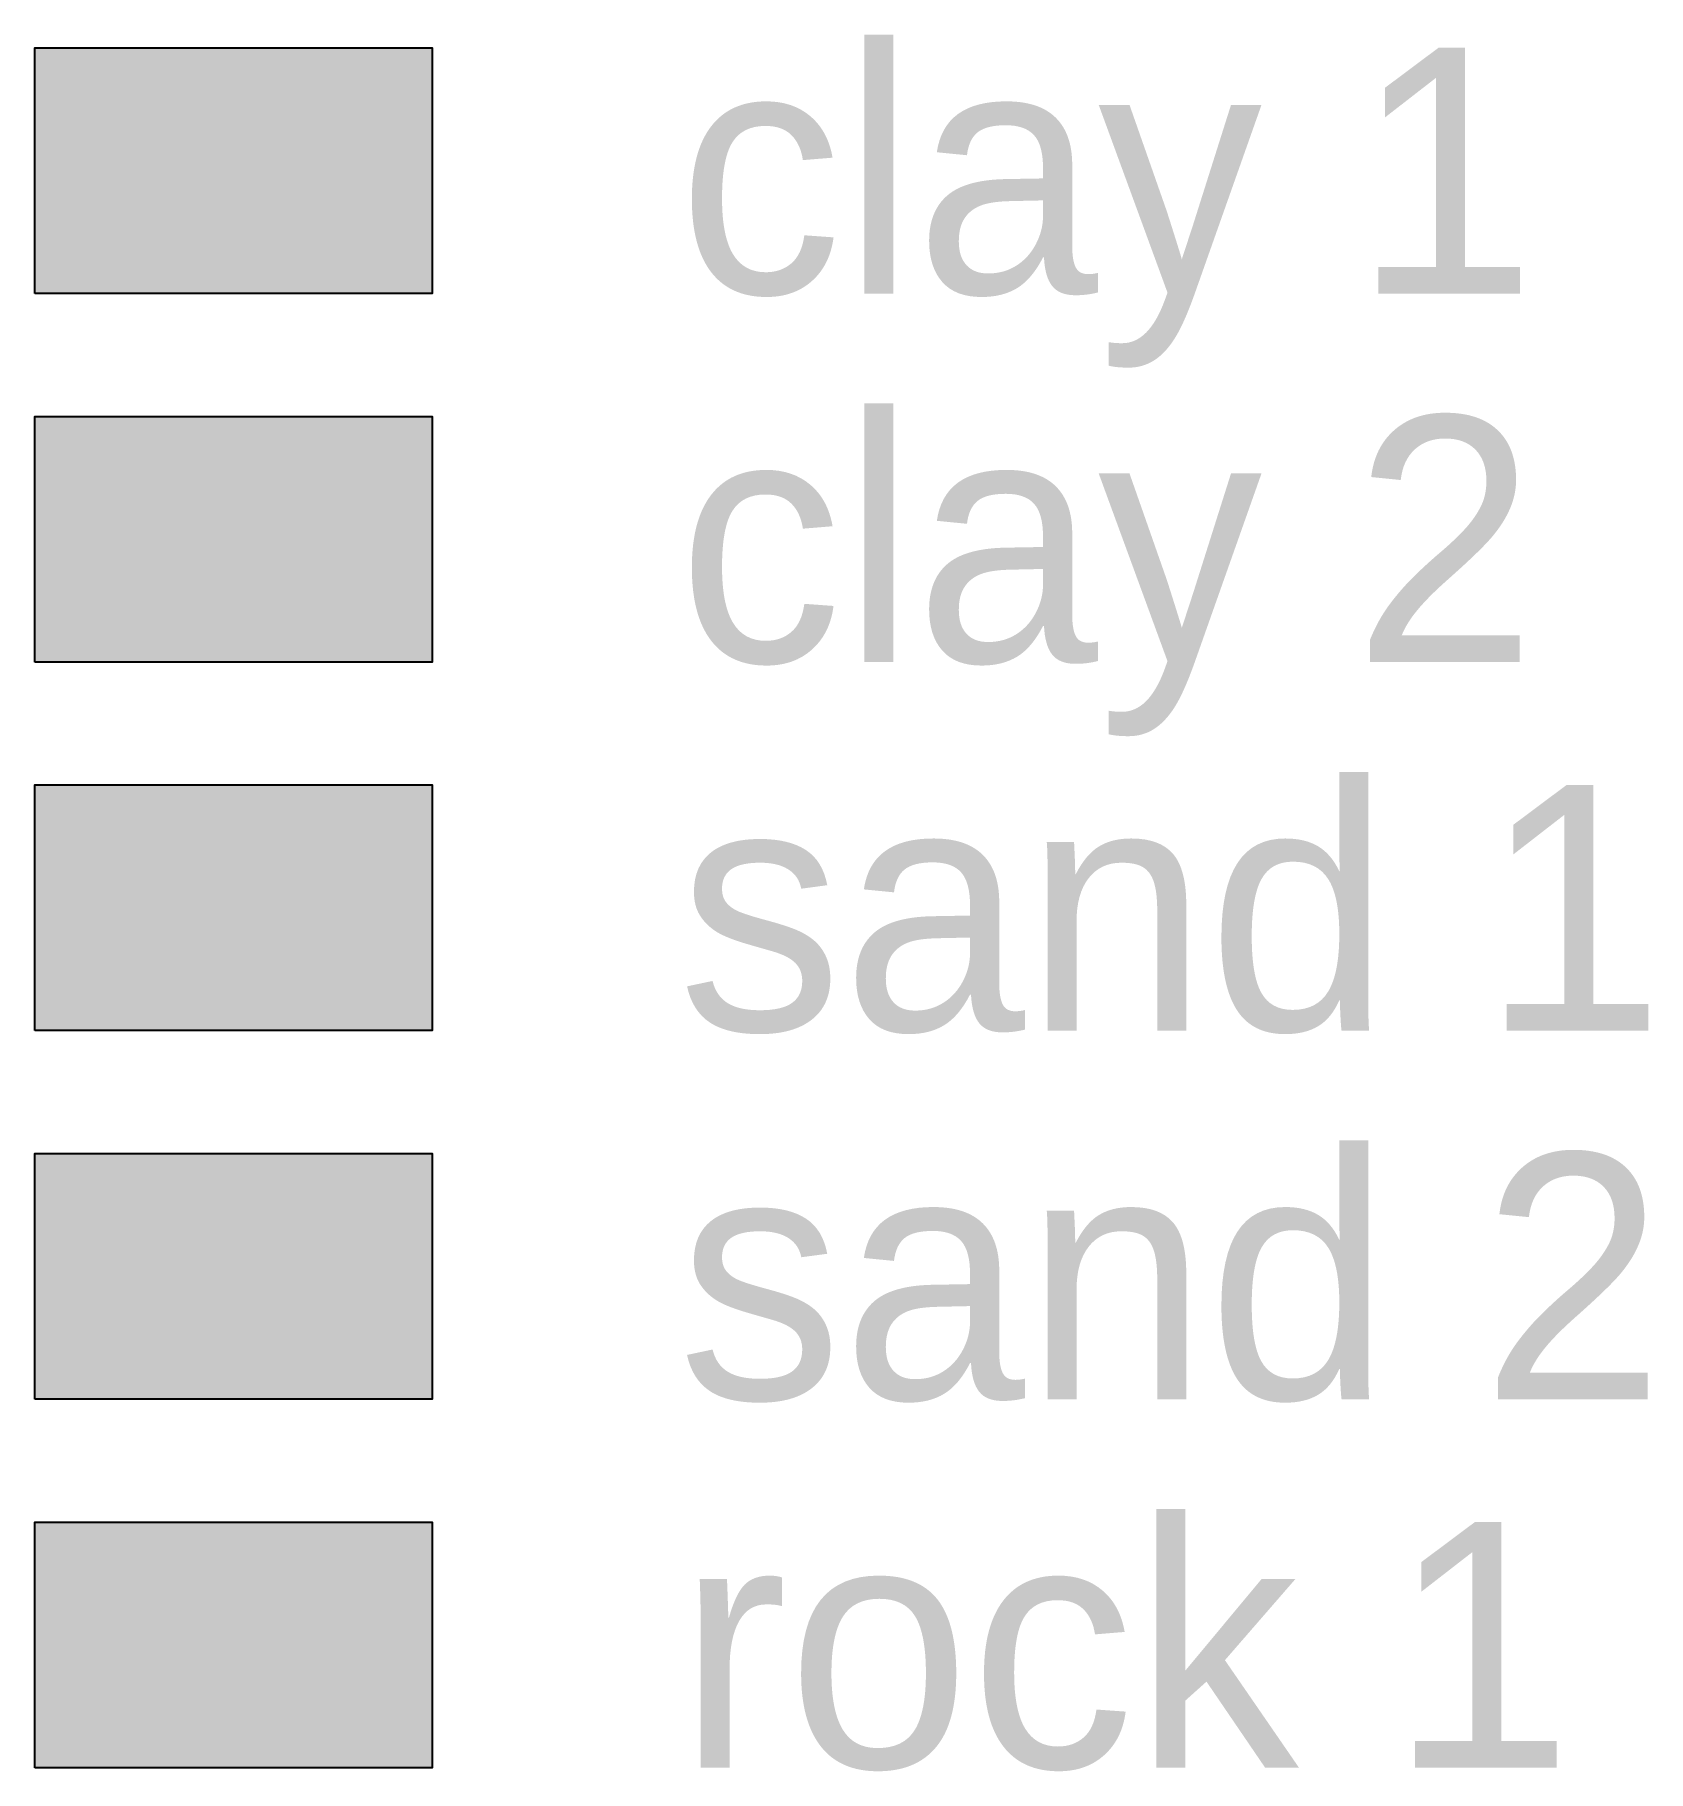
# Model space of a CAD drawing. Header units: metres. Extents: x -20 to 26, y -7 to 834.
# Drawn here: x -20 to -13.43, y -7.01 to 0.05 of the extents above.
import ezdxf

# ---------------------------------------------------------------- set-up
doc = ezdxf.new("R2010")
doc.units = ezdxf.units.M
for name, color, linetype, true_color in [('clay 1', 7, 'Continuous', 0xfbb4ae), ('clay 2', 7, 'Continuous', 0xccebc5), ('legend_boxes', 7, 'Continuous', 0xffffff), ('legend_text', 7, 'Continuous', 0xffffff), ('rock 1', 7, 'Continuous', 0xf2f2f2), ('sand 1', 7, 'Continuous', 0xfed9a6), ('sand 2', 7, 'Continuous', 0xe5d8bd)]:
    doc.layers.add(name, color=color, linetype=linetype, true_color=true_color)

msp = doc.modelspace()

# ---------------------------------------------------------------- hatches: boundary and pattern name
at = {"layer": 'clay 1'}
msp.add_hatch(color=256, dxfattribs=at).paths.add_polyline_path([(-20, -1), (-20, 0), (-18.382, 0), (-18.382, -1), (-20, -1)])
at = {"layer": 'clay 2'}
msp.add_hatch(color=256, dxfattribs=at).paths.add_polyline_path([(-20, -2.5), (-20, -1.5), (-18.382, -1.5), (-18.382, -2.5), (-20, -2.5)])
at = {"layer": 'rock 1'}
msp.add_hatch(color=256, dxfattribs=at).paths.add_polyline_path([(-20, -7), (-20, -6), (-18.382, -6), (-18.382, -7), (-20, -7)])
at = {"layer": 'sand 1'}
msp.add_hatch(color=256, dxfattribs=at).paths.add_polyline_path([(-20, -4), (-20, -3), (-18.382, -3), (-18.382, -4), (-20, -4)])
at = {"layer": 'sand 2'}
msp.add_hatch(color=256, dxfattribs=at).paths.add_polyline_path([(-20, -5.5), (-20, -4.5), (-18.382, -4.5), (-18.382, -5.5), (-20, -5.5)])

# ---------------------------------------------------------------- linework, layer by layer
at = {"layer": 'legend_boxes'}
for points in [[(-20, -1), (-20, 0), (-18.382, 0), (-18.382, -1), (-20, -1)], [(-20, -2.5), (-20, -1.5), (-18.382, -1.5), (-18.382, -2.5), (-20, -2.5)], [(-20, -4), (-20, -3), (-18.382, -3), (-18.382, -4), (-20, -4)], [(-20, -5.5), (-20, -4.5), (-18.382, -4.5), (-18.382, -5.5), (-20, -5.5)], [(-20, -7), (-20, -6), (-18.382, -6), (-18.382, -7), (-20, -7)]]:
    msp.add_lwpolyline(points, close=True, dxfattribs=at)

# ---------------------------------------------------------------- texts
at = {"layer": 'legend_text'}
for s, p in [('clay 1', (-17.382, -1)), ('clay 2', (-17.382, -2.5)), ('sand 1', (-17.382, -4)), ('sand 2', (-17.382, -5.5)), ('rock 1', (-17.382, -7))]:
    msp.add_text(s, height=1, dxfattribs=at).set_placement(p)

doc.saveas('drawing.dxf')
